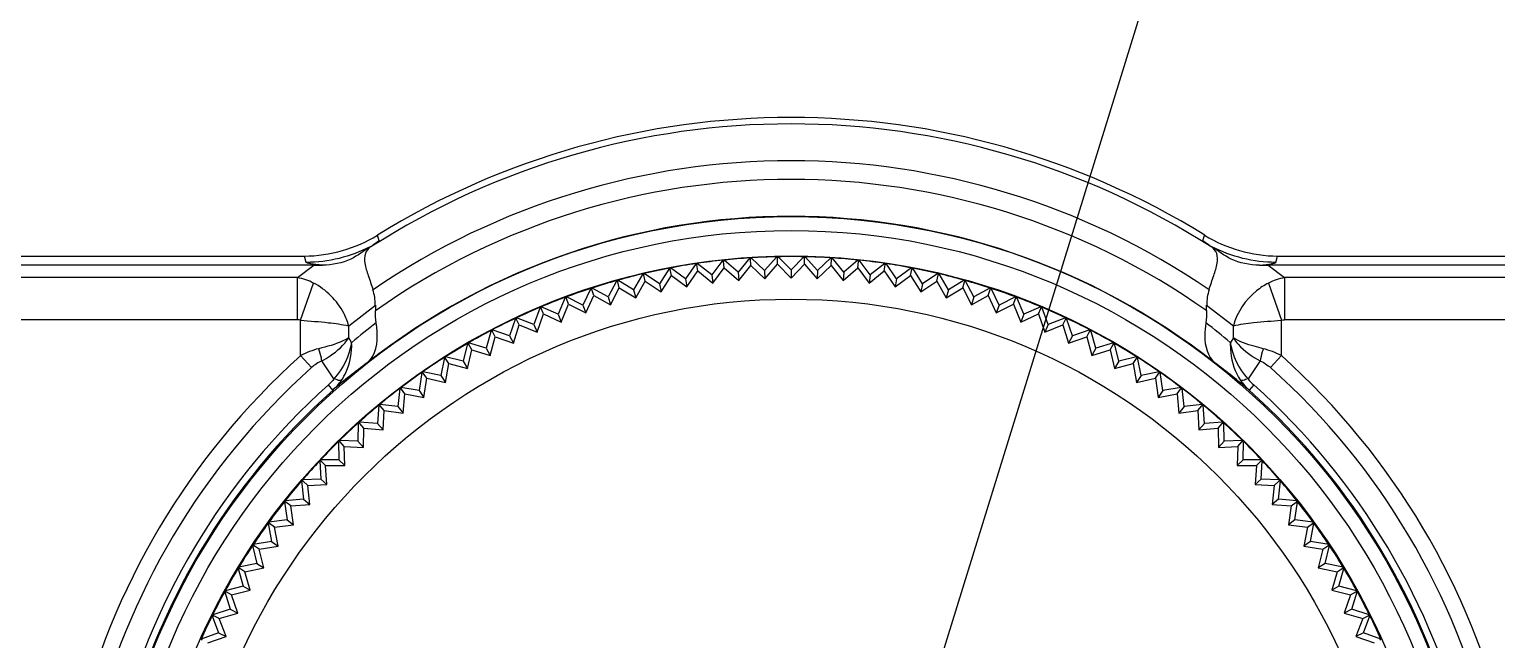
# Model space of a CAD drawing. Extents: x -425 to 6552, y -3049 to 3105.
# Drawn here: x 462.86 to 480.24, y -1659.23 to -1651.99 of the extents above; entities that cross this region are included whole.
import ezdxf

# ---------------------------------------------------------------- set-up
doc = ezdxf.new("R2010")
doc.units = 0
doc.layers.get('0').update_dxf_attribs({"linetype": 'CONTINUOUS'})
doc.layers.add('DIM', color=1, linetype='CONTINUOUS')

msp = doc.modelspace()

# ---------------------------------------------------------------- linework, layer by layer
at = {"color": 7, "linetype": 'CONTINUOUS'}
for p, q in [((467.004, -1654.499), (466.983, -1654.434)), ((476.763, -1654.499), (476.784, -1654.434)), ((405.127, -1654.68), (466.119, -1654.68)), ((466.141, -1654.755), (466.119, -1654.68)), ((470.758, -1654.77), (470.633, -1654.949)), ((470.758, -1654.77), (470.768, -1654.786)), ((470.768, -1654.786), (470.773, -1654.768)), ((470.944, -1654.903), (470.773, -1654.768)), ((471.076, -1654.73), (470.944, -1654.903)), ((471.076, -1654.73), (471.085, -1654.746)), ((471.085, -1654.746), (471.091, -1654.728)), ((471.093, -1654.818), (471.085, -1654.746)), ((471.256, -1654.87), (471.091, -1654.728)), ((471.396, -1654.703), (471.256, -1654.87)), ((471.396, -1654.703), (471.404, -1654.719)), ((471.404, -1654.719), (471.41, -1654.702)), ((471.409, -1654.791), (471.404, -1654.719)), ((471.57, -1654.85), (471.41, -1654.702)), ((471.716, -1654.689), (471.57, -1654.85)), ((471.574, -1654.949), (471.725, -1654.778)), ((471.716, -1654.689), (471.724, -1654.706)), ((471.724, -1654.706), (471.73, -1654.689)), ((471.725, -1654.778), (471.724, -1654.706)), ((471.725, -1654.778), (471.884, -1654.943)), ((471.884, -1654.844), (471.73, -1654.689)), ((472.037, -1654.689), (471.884, -1654.844)), ((471.884, -1654.943), (472.042, -1654.778)), ((472.037, -1654.689), (472.043, -1654.706)), ((472.042, -1654.778), (472.043, -1654.706)), ((472.042, -1654.778), (472.193, -1654.949)), ((472.043, -1654.706), (472.051, -1654.689)), ((472.197, -1654.85), (472.051, -1654.689)), ((472.357, -1654.702), (472.197, -1654.85)), ((472.357, -1654.702), (472.363, -1654.719)), ((472.358, -1654.791), (472.363, -1654.719)), ((472.363, -1654.719), (472.371, -1654.703)), ((472.511, -1654.87), (472.371, -1654.703)), ((472.676, -1654.728), (472.511, -1654.87)), ((472.674, -1654.818), (472.682, -1654.746)), ((472.676, -1654.728), (472.682, -1654.746)), ((472.682, -1654.746), (472.691, -1654.73)), ((472.823, -1654.903), (472.691, -1654.73)), ((472.994, -1654.768), (472.823, -1654.903)), ((472.994, -1654.768), (472.999, -1654.786)), ((472.999, -1654.786), (473.009, -1654.77)), ((473.134, -1654.949), (473.009, -1654.77)), ((477.626, -1654.755), (477.648, -1654.68)), ((477.648, -1654.68), (494.874, -1654.68)), ((466.229, -1654.789), (405.236, -1654.789)), ((466.037, -1654.936), (443.519, -1654.936)), ((466.037, -1654.936), (466.229, -1654.789)), ((466.037, -1655.436), (466.037, -1654.936)), ((470.129, -1654.891), (470.019, -1655.079)), ((470.129, -1654.891), (470.14, -1654.906)), ((470.14, -1654.906), (470.143, -1654.888)), ((470.156, -1654.976), (470.14, -1654.906)), ((470.325, -1655.008), (470.143, -1654.888)), ((470.442, -1654.824), (470.325, -1655.008)), ((470.346, -1655.104), (470.466, -1654.91)), ((470.442, -1654.824), (470.453, -1654.839)), ((470.453, -1654.839), (470.457, -1654.821)), ((470.466, -1654.91), (470.453, -1654.839)), ((470.633, -1654.949), (470.457, -1654.821)), ((470.466, -1654.91), (470.65, -1655.046)), ((470.633, -1654.949), (470.65, -1655.046)), ((470.65, -1655.046), (470.779, -1654.857)), ((470.779, -1654.857), (470.768, -1654.786)), ((470.779, -1654.857), (470.956, -1655.001)), ((470.944, -1654.903), (470.956, -1655.001)), ((470.956, -1655.001), (471.093, -1654.818)), ((471.093, -1654.818), (471.265, -1654.969)), ((471.256, -1654.87), (471.265, -1654.969)), ((471.265, -1654.969), (471.409, -1654.791)), ((471.409, -1654.791), (471.574, -1654.949)), ((471.57, -1654.85), (471.574, -1654.949)), ((471.884, -1654.844), (471.884, -1654.943)), ((472.193, -1654.949), (472.358, -1654.791)), ((472.197, -1654.85), (472.193, -1654.949)), ((472.358, -1654.791), (472.502, -1654.969)), ((472.502, -1654.969), (472.674, -1654.818)), ((472.511, -1654.87), (472.502, -1654.969)), ((472.674, -1654.818), (472.811, -1655.001)), ((472.811, -1655.001), (472.988, -1654.857)), ((472.823, -1654.903), (472.811, -1655.001)), ((472.988, -1654.857), (472.999, -1654.786)), ((472.988, -1654.857), (473.117, -1655.046)), ((473.117, -1655.046), (473.301, -1654.91)), ((473.134, -1654.949), (473.117, -1655.046)), ((473.31, -1654.821), (473.134, -1654.949)), ((473.301, -1654.91), (473.314, -1654.839)), ((473.301, -1654.91), (473.421, -1655.104)), ((473.31, -1654.821), (473.314, -1654.839)), ((473.314, -1654.839), (473.325, -1654.824)), ((473.442, -1655.008), (473.325, -1654.824)), ((473.624, -1654.888), (473.442, -1655.008)), ((473.611, -1654.976), (473.627, -1654.906)), ((473.624, -1654.888), (473.627, -1654.906)), ((473.627, -1654.906), (473.638, -1654.891)), ((473.748, -1655.079), (473.638, -1654.891)), ((494.765, -1654.789), (477.538, -1654.789)), ((477.538, -1654.789), (477.73, -1654.936)), ((494.779, -1654.936), (477.73, -1654.936)), ((477.73, -1654.936), (477.73, -1655.436)), ((466.074, -1655.442), (466.226, -1655)), ((469.512, -1655.064), (469.418, -1655.261)), ((469.512, -1655.064), (469.524, -1655.078)), ((469.524, -1655.078), (469.526, -1655.06)), ((469.546, -1655.146), (469.524, -1655.078)), ((469.717, -1655.164), (469.526, -1655.06)), ((469.819, -1654.971), (469.717, -1655.164)), ((469.745, -1655.258), (469.849, -1655.055)), ((469.819, -1654.971), (469.83, -1654.985)), ((469.83, -1654.985), (469.833, -1654.967)), ((469.849, -1655.055), (469.83, -1654.985)), ((470.019, -1655.079), (469.833, -1654.967)), ((469.849, -1655.055), (470.044, -1655.175)), ((470.019, -1655.079), (470.044, -1655.175)), ((470.044, -1655.175), (470.156, -1654.976)), ((470.156, -1654.976), (470.346, -1655.104)), ((470.325, -1655.008), (470.346, -1655.104)), ((473.421, -1655.104), (473.611, -1654.976)), ((473.442, -1655.008), (473.421, -1655.104)), ((473.611, -1654.976), (473.723, -1655.175)), ((473.723, -1655.175), (473.918, -1655.055)), ((473.748, -1655.079), (473.723, -1655.175)), ((473.935, -1654.967), (473.748, -1655.079)), ((473.918, -1655.055), (473.937, -1654.985)), ((473.918, -1655.055), (474.022, -1655.258)), ((473.935, -1654.967), (473.937, -1654.985)), ((473.937, -1654.985), (473.948, -1654.971)), ((474.05, -1655.164), (473.948, -1654.971)), ((474.241, -1655.06), (474.05, -1655.164)), ((474.221, -1655.146), (474.243, -1655.078)), ((474.241, -1655.06), (474.243, -1655.078)), ((474.243, -1655.078), (474.255, -1655.064)), ((474.349, -1655.261), (474.255, -1655.064)), ((477.541, -1655), (477.693, -1655.442)), ((466.643, -1655.507), (466.959, -1655.264)), ((466.959, -1655.264), (466.959, -1655.329)), ((468.911, -1655.288), (468.835, -1655.492)), ((468.911, -1655.288), (468.924, -1655.301)), ((468.924, -1655.301), (468.925, -1655.282)), ((468.952, -1655.367), (468.924, -1655.301)), ((469.124, -1655.37), (468.925, -1655.282)), ((469.209, -1655.17), (469.124, -1655.37)), ((469.16, -1655.462), (469.247, -1655.251)), ((469.209, -1655.17), (469.222, -1655.183)), ((469.222, -1655.183), (469.223, -1655.165)), ((469.247, -1655.251), (469.222, -1655.183)), ((469.418, -1655.261), (469.223, -1655.165)), ((469.247, -1655.251), (469.451, -1655.354)), ((469.418, -1655.261), (469.451, -1655.354)), ((469.451, -1655.354), (469.546, -1655.146)), ((469.546, -1655.146), (469.745, -1655.258)), ((469.717, -1655.164), (469.745, -1655.258)), ((474.022, -1655.258), (474.221, -1655.146)), ((474.05, -1655.164), (474.022, -1655.258)), ((474.221, -1655.146), (474.316, -1655.354)), ((474.316, -1655.354), (474.52, -1655.251)), ((474.349, -1655.261), (474.316, -1655.354)), ((474.544, -1655.165), (474.349, -1655.261)), ((474.52, -1655.251), (474.545, -1655.183)), ((474.52, -1655.251), (474.607, -1655.462)), ((474.544, -1655.165), (474.545, -1655.183)), ((474.545, -1655.183), (474.558, -1655.17)), ((474.643, -1655.37), (474.558, -1655.17)), ((474.842, -1655.282), (474.643, -1655.37)), ((474.815, -1655.367), (474.843, -1655.301)), ((474.842, -1655.282), (474.843, -1655.301)), ((474.843, -1655.301), (474.856, -1655.288)), ((474.932, -1655.492), (474.856, -1655.288)), ((476.808, -1655.329), (476.808, -1655.264)), ((476.808, -1655.264), (477.124, -1655.507)), ((466.037, -1655.436), (443.519, -1655.436)), ((466.074, -1655.86), (466.074, -1655.442)), ((468.619, -1655.419), (468.55, -1655.626)), ((468.619, -1655.419), (468.632, -1655.431)), ((468.632, -1655.431), (468.632, -1655.412)), ((468.835, -1655.492), (468.632, -1655.412)), ((468.663, -1655.496), (468.632, -1655.431)), ((468.875, -1655.582), (468.952, -1655.367)), ((468.952, -1655.367), (469.16, -1655.462)), ((469.124, -1655.37), (469.16, -1655.462)), ((474.607, -1655.462), (474.815, -1655.367)), ((474.643, -1655.37), (474.607, -1655.462)), ((474.815, -1655.367), (474.892, -1655.582)), ((475.135, -1655.412), (474.932, -1655.492)), ((475.104, -1655.496), (475.135, -1655.431)), ((475.135, -1655.412), (475.135, -1655.431)), ((475.135, -1655.431), (475.148, -1655.419)), ((475.217, -1655.626), (475.148, -1655.419)), ((477.693, -1655.86), (477.693, -1655.442)), ((494.779, -1655.436), (477.73, -1655.436)), ((466.643, -1655.651), (466.643, -1655.507)), ((466.678, -1655.703), (466.643, -1655.651)), ((468.332, -1655.561), (468.272, -1655.771)), ((468.32, -1655.858), (468.379, -1655.637)), ((468.332, -1655.561), (468.346, -1655.573)), ((468.346, -1655.573), (468.344, -1655.555)), ((468.55, -1655.626), (468.344, -1655.555)), ((468.379, -1655.637), (468.346, -1655.573)), ((468.379, -1655.637), (468.594, -1655.714)), ((468.55, -1655.626), (468.594, -1655.714)), ((468.594, -1655.714), (468.663, -1655.496)), ((468.663, -1655.496), (468.875, -1655.582)), ((468.835, -1655.492), (468.875, -1655.582)), ((474.932, -1655.492), (474.892, -1655.582)), ((474.892, -1655.582), (475.104, -1655.496)), ((475.104, -1655.496), (475.173, -1655.714)), ((475.217, -1655.626), (475.173, -1655.714)), ((475.173, -1655.714), (475.388, -1655.637)), ((475.423, -1655.555), (475.217, -1655.626)), ((475.388, -1655.637), (475.421, -1655.573)), ((475.388, -1655.637), (475.447, -1655.858)), ((475.423, -1655.555), (475.421, -1655.573)), ((475.421, -1655.573), (475.435, -1655.561)), ((475.495, -1655.771), (475.435, -1655.561)), ((477.124, -1655.651), (477.089, -1655.703)), ((477.124, -1655.651), (477.124, -1655.507)), ((468.051, -1655.716), (468, -1655.928)), ((468.051, -1655.716), (468.066, -1655.727)), ((468.052, -1656.013), (468.102, -1655.79)), ((468.066, -1655.727), (468.063, -1655.709)), ((468.272, -1655.771), (468.063, -1655.709)), ((468.102, -1655.79), (468.066, -1655.727)), ((468.102, -1655.79), (468.32, -1655.858)), ((468.272, -1655.771), (468.32, -1655.858)), ((475.495, -1655.771), (475.447, -1655.858)), ((475.447, -1655.858), (475.665, -1655.79)), ((475.704, -1655.709), (475.495, -1655.771)), ((475.665, -1655.79), (475.701, -1655.727)), ((475.665, -1655.79), (475.715, -1656.013)), ((475.704, -1655.709), (475.701, -1655.727)), ((475.701, -1655.727), (475.716, -1655.716)), ((475.767, -1655.928), (475.716, -1655.716)), ((466.202, -1656.003), (466.074, -1655.86)), ((466.469, -1656.134), (466.324, -1655.924)), ((467.777, -1655.882), (467.735, -1656.096)), ((467.777, -1655.882), (467.792, -1655.893)), ((467.792, -1655.893), (467.789, -1655.875)), ((468, -1655.928), (467.789, -1655.875)), ((467.79, -1656.179), (467.831, -1655.954)), ((467.831, -1655.954), (467.792, -1655.893)), ((467.831, -1655.954), (468.052, -1656.013)), ((468, -1655.928), (468.052, -1656.013)), ((475.767, -1655.928), (475.715, -1656.013)), ((475.715, -1656.013), (475.936, -1655.954)), ((475.978, -1655.875), (475.767, -1655.928)), ((475.936, -1655.954), (475.975, -1655.893)), ((475.936, -1655.954), (475.977, -1656.179)), ((475.978, -1655.875), (475.975, -1655.893)), ((475.975, -1655.893), (475.99, -1655.882)), ((476.032, -1656.096), (475.99, -1655.882)), ((477.443, -1655.924), (477.298, -1656.134)), ((477.693, -1655.86), (477.565, -1656.003)), ((467.51, -1656.06), (467.477, -1656.275)), ((467.51, -1656.06), (467.526, -1656.07)), ((467.526, -1656.07), (467.522, -1656.052)), ((467.735, -1656.096), (467.522, -1656.052)), ((467.567, -1656.129), (467.526, -1656.07)), ((467.535, -1656.355), (467.567, -1656.129)), ((467.567, -1656.129), (467.79, -1656.179)), ((467.735, -1656.096), (467.79, -1656.179)), ((476.032, -1656.096), (475.977, -1656.179)), ((475.977, -1656.179), (476.2, -1656.129)), ((476.245, -1656.052), (476.032, -1656.096)), ((476.2, -1656.129), (476.241, -1656.07)), ((476.2, -1656.129), (476.232, -1656.355)), ((476.245, -1656.052), (476.241, -1656.07)), ((476.241, -1656.07), (476.257, -1656.06)), ((476.29, -1656.275), (476.257, -1656.06)), ((466.457, -1656.268), (466.402, -1656.208)), ((467.251, -1656.249), (467.227, -1656.465)), ((467.251, -1656.249), (467.267, -1656.258)), ((467.267, -1656.258), (467.262, -1656.24)), ((467.477, -1656.275), (467.262, -1656.24)), ((467.31, -1656.315), (467.267, -1656.258)), ((467.289, -1656.543), (467.31, -1656.315)), ((467.31, -1656.315), (467.535, -1656.355)), ((467.477, -1656.275), (467.535, -1656.355)), ((476.29, -1656.275), (476.232, -1656.355)), ((476.232, -1656.355), (476.457, -1656.315)), ((476.505, -1656.24), (476.29, -1656.275)), ((476.457, -1656.315), (476.5, -1656.258)), ((476.457, -1656.315), (476.478, -1656.543)), ((476.505, -1656.24), (476.5, -1656.258)), ((476.5, -1656.258), (476.516, -1656.249)), ((476.54, -1656.465), (476.516, -1656.249)), ((477.365, -1656.208), (477.31, -1656.268)), ((467, -1656.448), (466.985, -1656.665)), ((467, -1656.448), (467.016, -1656.456)), ((467.016, -1656.456), (467.011, -1656.439)), ((467.227, -1656.465), (467.011, -1656.439)), ((467.062, -1656.512), (467.016, -1656.456)), ((467.05, -1656.74), (467.062, -1656.512)), ((467.062, -1656.512), (467.289, -1656.543)), ((467.227, -1656.465), (467.289, -1656.543)), ((476.54, -1656.465), (476.478, -1656.543)), ((476.478, -1656.543), (476.705, -1656.512)), ((476.756, -1656.439), (476.54, -1656.465)), ((476.705, -1656.512), (476.751, -1656.456)), ((476.705, -1656.512), (476.717, -1656.74)), ((476.756, -1656.439), (476.751, -1656.456)), ((476.751, -1656.456), (476.767, -1656.448)), ((476.782, -1656.665), (476.767, -1656.448)), ((466.757, -1656.658), (466.752, -1656.875)), ((466.757, -1656.658), (466.774, -1656.665)), ((466.774, -1656.665), (466.768, -1656.648)), ((466.985, -1656.665), (466.768, -1656.648)), ((466.822, -1656.719), (466.774, -1656.665)), ((466.985, -1656.665), (467.05, -1656.74)), ((476.782, -1656.665), (476.717, -1656.74)), ((476.999, -1656.648), (476.782, -1656.665)), ((476.945, -1656.719), (476.993, -1656.665)), ((476.999, -1656.648), (476.993, -1656.665)), ((476.993, -1656.665), (477.01, -1656.658)), ((477.015, -1656.875), (477.01, -1656.658)), ((466.752, -1656.875), (466.534, -1656.867)), ((466.541, -1656.884), (466.534, -1656.867)), ((466.82, -1656.948), (466.822, -1656.719)), ((466.822, -1656.719), (467.05, -1656.74)), ((476.717, -1656.74), (476.945, -1656.719)), ((476.945, -1656.719), (476.947, -1656.948)), ((477.233, -1656.867), (477.015, -1656.875)), ((477.233, -1656.867), (477.226, -1656.884)), ((466.524, -1656.877), (466.528, -1657.095)), ((466.524, -1656.877), (466.541, -1656.884)), ((466.591, -1656.936), (466.541, -1656.884)), ((466.598, -1657.164), (466.591, -1656.936)), ((466.591, -1656.936), (466.82, -1656.948)), ((466.752, -1656.875), (466.82, -1656.948)), ((477.015, -1656.875), (476.947, -1656.948)), ((476.947, -1656.948), (477.176, -1656.936)), ((477.176, -1656.936), (477.169, -1657.164)), ((477.176, -1656.936), (477.226, -1656.884)), ((477.226, -1656.884), (477.243, -1656.877)), ((477.239, -1657.095), (477.243, -1656.877)), ((466.3, -1657.107), (466.313, -1657.324)), ((466.3, -1657.107), (466.317, -1657.113)), ((466.528, -1657.095), (466.31, -1657.096)), ((466.317, -1657.113), (466.31, -1657.096)), ((466.37, -1657.162), (466.317, -1657.113)), ((466.386, -1657.39), (466.37, -1657.162)), ((466.37, -1657.162), (466.598, -1657.164)), ((466.528, -1657.095), (466.598, -1657.164)), ((477.239, -1657.095), (477.169, -1657.164)), ((477.169, -1657.164), (477.397, -1657.162)), ((477.457, -1657.096), (477.239, -1657.095)), ((477.397, -1657.162), (477.381, -1657.39)), ((477.397, -1657.162), (477.45, -1657.113)), ((477.457, -1657.096), (477.45, -1657.113)), ((477.45, -1657.113), (477.467, -1657.107)), ((477.454, -1657.324), (477.467, -1657.107)), ((466.086, -1657.345), (466.108, -1657.562)), ((466.086, -1657.345), (466.103, -1657.35)), ((466.313, -1657.324), (466.095, -1657.334)), ((466.103, -1657.35), (466.095, -1657.334)), ((466.158, -1657.398), (466.103, -1657.35)), ((466.158, -1657.398), (466.386, -1657.39)), ((466.313, -1657.324), (466.386, -1657.39)), ((477.454, -1657.324), (477.381, -1657.39)), ((477.381, -1657.39), (477.609, -1657.398)), ((477.672, -1657.334), (477.454, -1657.324)), ((477.609, -1657.398), (477.664, -1657.35)), ((477.659, -1657.562), (477.681, -1657.345)), ((477.672, -1657.334), (477.664, -1657.35)), ((477.664, -1657.35), (477.681, -1657.345)), ((466.108, -1657.562), (465.891, -1657.581)), ((466.108, -1657.562), (466.184, -1657.625)), ((466.184, -1657.625), (466.158, -1657.398)), ((477.609, -1657.398), (477.583, -1657.625)), ((477.659, -1657.562), (477.583, -1657.625)), ((477.876, -1657.581), (477.659, -1657.562)), ((465.882, -1657.592), (465.913, -1657.808)), ((465.882, -1657.592), (465.899, -1657.597)), ((465.899, -1657.597), (465.891, -1657.581)), ((465.956, -1657.642), (465.899, -1657.597)), ((465.956, -1657.642), (466.184, -1657.625)), ((465.991, -1657.868), (465.956, -1657.642)), ((477.583, -1657.625), (477.811, -1657.642)), ((477.811, -1657.642), (477.776, -1657.868)), ((477.811, -1657.642), (477.868, -1657.597)), ((477.854, -1657.808), (477.885, -1657.592)), ((477.876, -1657.581), (477.868, -1657.597)), ((477.868, -1657.597), (477.885, -1657.592)), ((465.688, -1657.848), (465.728, -1658.062)), ((465.688, -1657.848), (465.706, -1657.852)), ((465.913, -1657.808), (465.697, -1657.836)), ((465.706, -1657.852), (465.697, -1657.836)), ((465.764, -1657.894), (465.706, -1657.852)), ((465.764, -1657.894), (465.991, -1657.868)), ((465.809, -1658.118), (465.764, -1657.894)), ((465.913, -1657.808), (465.991, -1657.868)), ((477.854, -1657.808), (477.776, -1657.868)), ((477.776, -1657.868), (478.003, -1657.894)), ((478.07, -1657.836), (477.854, -1657.808)), ((478.003, -1657.894), (477.958, -1658.118)), ((478.003, -1657.894), (478.061, -1657.852)), ((478.039, -1658.062), (478.079, -1657.848)), ((478.07, -1657.836), (478.061, -1657.852)), ((478.061, -1657.852), (478.079, -1657.848)), ((465.728, -1658.062), (465.513, -1658.099)), ((465.728, -1658.062), (465.809, -1658.118)), ((478.039, -1658.062), (477.958, -1658.118)), ((478.254, -1658.099), (478.039, -1658.062)), ((465.505, -1658.111), (465.554, -1658.323)), ((465.505, -1658.111), (465.523, -1658.114)), ((465.523, -1658.114), (465.513, -1658.099)), ((465.583, -1658.154), (465.523, -1658.114)), ((465.583, -1658.154), (465.809, -1658.118)), ((465.638, -1658.376), (465.583, -1658.154)), ((477.958, -1658.118), (478.184, -1658.154)), ((478.184, -1658.154), (478.129, -1658.376)), ((478.184, -1658.154), (478.244, -1658.114)), ((478.213, -1658.323), (478.262, -1658.111)), ((478.254, -1658.099), (478.244, -1658.114)), ((478.244, -1658.114), (478.262, -1658.111)), ((465.334, -1658.382), (465.392, -1658.592)), ((465.334, -1658.382), (465.352, -1658.384)), ((465.554, -1658.323), (465.341, -1658.369)), ((465.352, -1658.384), (465.341, -1658.369)), ((465.414, -1658.422), (465.352, -1658.384)), ((465.414, -1658.422), (465.638, -1658.376)), ((465.477, -1658.641), (465.414, -1658.422)), ((465.554, -1658.323), (465.638, -1658.376)), ((478.213, -1658.323), (478.129, -1658.376)), ((478.129, -1658.376), (478.353, -1658.422)), ((478.426, -1658.369), (478.213, -1658.323)), ((478.353, -1658.422), (478.29, -1658.641)), ((478.353, -1658.422), (478.415, -1658.384)), ((478.375, -1658.592), (478.433, -1658.382)), ((478.426, -1658.369), (478.415, -1658.384)), ((478.415, -1658.384), (478.433, -1658.382)), ((465.392, -1658.592), (465.181, -1658.647)), ((465.392, -1658.592), (465.477, -1658.641)), ((478.375, -1658.592), (478.29, -1658.641)), ((478.586, -1658.647), (478.375, -1658.592)), ((465.174, -1658.66), (465.192, -1658.661)), ((465.174, -1658.66), (465.24, -1658.867)), ((465.192, -1658.661), (465.181, -1658.647)), ((465.255, -1658.696), (465.192, -1658.661)), ((465.255, -1658.696), (465.477, -1658.641)), ((465.328, -1658.913), (465.255, -1658.696)), ((478.29, -1658.641), (478.512, -1658.696)), ((478.512, -1658.696), (478.439, -1658.913)), ((478.512, -1658.696), (478.575, -1658.661)), ((478.527, -1658.867), (478.593, -1658.66)), ((478.586, -1658.647), (478.575, -1658.661)), ((478.575, -1658.661), (478.593, -1658.66)), ((465.026, -1658.944), (465.044, -1658.945)), ((465.026, -1658.944), (465.101, -1659.148)), ((465.24, -1658.867), (465.032, -1658.931)), ((465.044, -1658.945), (465.032, -1658.931)), ((465.109, -1658.977), (465.044, -1658.945)), ((465.109, -1658.977), (465.328, -1658.913)), ((465.24, -1658.867), (465.328, -1658.913)), ((478.527, -1658.867), (478.439, -1658.913)), ((478.439, -1658.913), (478.658, -1658.977)), ((478.735, -1658.931), (478.527, -1658.867)), ((478.658, -1658.977), (478.723, -1658.945)), ((478.666, -1659.148), (478.741, -1658.944)), ((478.735, -1658.931), (478.723, -1658.945)), ((478.723, -1658.945), (478.741, -1658.944)), ((465.19, -1659.19), (465.109, -1658.977)), ((478.658, -1658.977), (478.577, -1659.19)), ((465.101, -1659.148), (464.895, -1659.221)), ((464.908, -1659.234), (464.895, -1659.221)), ((464.974, -1659.263), (465.19, -1659.19)), ((465.101, -1659.148), (465.19, -1659.19)), ((478.666, -1659.148), (478.577, -1659.19)), ((478.577, -1659.19), (478.793, -1659.263)), ((478.872, -1659.221), (478.666, -1659.148)), ((478.872, -1659.221), (478.859, -1659.234))]:
    msp.add_line(p, q, dxfattribs=at)
for radius in [8.127, 7.963, 7.66, 7.149]:
    msp.add_circle((471.884, -1662.34), radius, dxfattribs=at)
for centre, radius, start, end in [((471.884, -1662.34), 9.302, 58.2083, 121.7917), ((471.884, -1662.34), 9.226, 57.2973, 122.7027), ((471.884, -1662.34), 8.789, 55.7015, 124.2985), ((471.884, -1662.34), 8.568, 54.9159, 125.0841), ((471.884, -1662.34), 8.13, 51.8489, 128.1511), ((472.25, -1661.73), 8.934, 125.955, 126.7956), ((471.517, -1661.73), 8.934, 53.2044, 54.045), ((471.884, -1662.34), 7.653, 98.4542, 100.7458), ((471.884, -1662.34), 7.653, 96.0542, 98.3458), ((471.884, -1662.34), 7.653, 93.6542, 95.9458), ((471.884, -1662.34), 7.653, 91.2542, 93.5458), ((471.884, -1662.34), 7.653, 88.8542, 91.1458), ((471.884, -1662.34), 7.653, 86.4542, 88.7458), ((471.884, -1662.34), 7.653, 84.0542, 86.3458), ((471.884, -1662.34), 7.653, 81.6542, 83.9458), ((471.884, -1662.34), 7.653, 79.2542, 81.5458), ((466.225, -1647.648), 7.141, 270.0295, 270.8718), ((471.884, -1662.34), 7.653, 103.2542, 105.5458), ((471.884, -1662.34), 7.653, 100.8542, 103.1458), ((471.884, -1662.34), 7.653, 76.8542, 79.1458), ((471.884, -1662.34), 7.653, 74.4542, 76.7458), ((477.542, -1647.647), 7.141, 269.1283, 269.9706), ((471.884, -1662.34), 7.653, 108.0542, 110.3458), ((471.884, -1662.34), 7.653, 105.6542, 107.9458), ((471.884, -1662.34), 7.653, 72.0542, 74.3458), ((471.884, -1662.34), 7.653, 69.6542, 71.9458), ((471.884, -1662.34), 7.653, 112.8542, 115.1458), ((471.884, -1662.34), 7.653, 110.4542, 112.7458), ((471.884, -1662.34), 7.653, 67.2542, 69.5458), ((471.884, -1662.34), 7.653, 64.8542, 67.1458), ((472.189, -1662.344), 8.629, 127.2227, 129.688), ((471.884, -1662.34), 7.653, 115.2542, 117.5458), ((471.884, -1662.34), 7.653, 62.4542, 64.7458), ((471.576, -1662.346), 8.632, 50.3125, 52.7769), ((471.884, -1662.34), 7.653, 117.6542, 119.9458), ((471.884, -1662.34), 7.653, 60.0542, 62.3458), ((471.884, -1662.34), 7.653, 120.0542, 122.3458), ((471.884, -1662.34), 7.653, 57.6542, 59.9458), ((471.884, -1662.34), 8.702, 131.8758, 48.1242), ((471.622, -1662.345), 7.976, 126.6518, 130.366), ((471.884, -1662.34), 7.653, 122.4542, 124.7458), ((471.884, -1662.34), 7.653, 55.2542, 57.5458), ((472.145, -1662.345), 7.975, 49.6338, 53.3484), ((471.884, -1662.34), 8.511, 131.8652, 48.1244), ((471.884, -1662.34), 7.653, 124.8542, 127.1458), ((471.884, -1662.34), 7.653, 52.8542, 55.1458), ((471.884, -1662.34), 8.225, 131.7898, 48.2071), ((471.884, -1662.34), 8.143, 131.7907, 48.2093), ((471.884, -1662.34), 7.653, 127.2542, 129.5458), ((471.884, -1662.34), 7.653, 50.4542, 52.7458), ((471.884, -1662.34), 7.653, 129.6542, 131.9458), ((471.884, -1662.34), 7.653, 48.0542, 50.3458), ((471.884, -1662.34), 7.653, 132.0542, 134.3458), ((471.884, -1662.34), 7.653, 45.6542, 47.9458), ((471.884, -1662.34), 7.653, 134.4542, 136.7458), ((471.884, -1662.34), 7.653, 43.2542, 45.5458), ((471.884, -1662.34), 7.653, 136.8542, 139.1458), ((471.884, -1662.34), 7.653, 40.8542, 43.1458), ((471.884, -1662.34), 7.653, 139.2542, 141.5458), ((471.884, -1662.34), 7.653, 38.4542, 40.7458), ((471.884, -1662.34), 7.653, 141.6542, 143.9458), ((471.884, -1662.34), 7.653, 36.0542, 38.3458), ((471.884, -1662.34), 7.653, 144.0542, 146.3458), ((471.884, -1662.34), 7.653, 33.6542, 35.9458), ((471.884, -1662.34), 7.653, 146.4542, 148.7458), ((471.884, -1662.34), 7.653, 31.2542, 33.5458), ((471.884, -1662.34), 7.653, 148.8542, 151.1458), ((471.884, -1662.34), 7.653, 28.8542, 31.1458), ((471.884, -1662.34), 7.653, 151.2542, 153.5458), ((471.884, -1662.34), 7.653, 26.4542, 28.7458), ((471.884, -1662.34), 7.653, 153.6542, 155.9458), ((471.884, -1662.34), 7.653, 24.0542, 26.3458)]:
    msp.add_arc(centre, radius, start, end, dxfattribs=at)
for centre, major_axis, start_param, end_param in [((466.201, -1655.41), (0.643, 0.496), -0.557251, -0.284104), ((477.566, -1655.41), (0.643, -0.496), -2.857488, -2.584341)]:
    msp.add_ellipse(centre, major_axis=major_axis, ratio=0.80804, start_param=start_param, end_param=end_param, dxfattribs=at)
for points in [[(466.119, -1654.68), (466.419, -1654.68), (466.729, -1654.591), (466.983, -1654.434)], [(476.784, -1654.434), (477.038, -1654.591), (477.348, -1654.68), (477.648, -1654.68)], [(466.897, -1654.57), (466.667, -1654.69), (466.401, -1654.755), (466.141, -1654.755)], [(477.626, -1654.755), (477.366, -1654.755), (477.1, -1654.69), (476.87, -1654.57)], [(466.226, -1655), (466.167, -1654.97), (466.103, -1654.948), (466.037, -1654.936)], [(477.73, -1654.936), (477.664, -1654.948), (477.6, -1654.97), (477.541, -1655)], [(466.074, -1655.442), (466.063, -1655.438), (466.05, -1655.436), (466.037, -1655.436)], [(466.969, -1655.472), (466.962, -1655.425), (466.959, -1655.377), (466.959, -1655.329)], [(476.808, -1655.329), (476.808, -1655.377), (476.805, -1655.425), (476.798, -1655.472)], [(477.693, -1655.442), (477.705, -1655.438), (477.717, -1655.436), (477.73, -1655.436)], [(466.287, -1655.779), (466.213, -1655.796), (466.142, -1655.825), (466.074, -1655.86)], [(466.678, -1655.703), (466.653, -1655.86), (466.577, -1656.016), (466.469, -1656.134)], [(477.298, -1656.134), (477.19, -1656.016), (477.114, -1655.86), (477.089, -1655.703)], [(477.693, -1655.86), (477.625, -1655.825), (477.553, -1655.796), (477.479, -1655.779)], [(466.324, -1655.924), (466.28, -1655.941), (466.239, -1655.97), (466.204, -1656.002)], [(477.443, -1655.924), (477.488, -1655.941), (477.528, -1655.971), (477.565, -1656.003)], [(466.469, -1656.134), (466.45, -1656.161), (466.427, -1656.185), (466.402, -1656.207)], [(466.457, -1656.268), (466.494, -1656.234), (466.529, -1656.196), (466.557, -1656.154)], [(477.21, -1656.154), (477.238, -1656.196), (477.273, -1656.235), (477.31, -1656.268)], [(477.298, -1656.134), (477.317, -1656.161), (477.34, -1656.185), (477.365, -1656.208)]]:
    msp.add_open_spline(points, degree=3, dxfattribs=at)
for points, knots in [([(466.9, -1654.57), (466.823, -1654.618), (466.661, -1654.75), (466.448, -1654.786), (466.334, -1654.788)], [0, 0, 0, 0, 0.44176, 1, 1, 1, 1]), ([(466.9, -1654.57), (466.873, -1654.591), (466.827, -1654.652), (466.83, -1654.78), (466.877, -1654.919), (466.913, -1655.023), (466.931, -1655.079)], [0, 0, 0, 0, 0.185661, 0.395212, 0.673762, 1, 1, 1, 1]), ([(476.836, -1655.079), (476.854, -1655.023), (476.89, -1654.919), (476.937, -1654.78), (476.94, -1654.652), (476.894, -1654.591), (476.867, -1654.57)], [0, 0, 0, 0, 0.326239, 0.604788, 0.814341, 1, 1, 1, 1]), ([(477.433, -1654.788), (477.319, -1654.786), (477.106, -1654.75), (476.944, -1654.618), (476.867, -1654.57)], [0, 0, 0, 0, 0.558177, 1, 1, 1, 1]), ([(466.334, -1654.788), (466.307, -1654.786), (466.261, -1654.781), (466.2, -1654.774), (466.165, -1654.766), (466.143, -1654.761), (466.141, -1654.755)], [0, 0, 0, 0, 0.404898, 0.713791, 0.913661, 1, 1, 1, 1]), ([(477.433, -1654.788), (477.46, -1654.786), (477.506, -1654.781), (477.567, -1654.774), (477.602, -1654.766), (477.624, -1654.761), (477.626, -1654.755)], [0, 0, 0, 0, 0.405013, 0.713676, 0.913481, 1, 1, 1, 1]), ([(466.643, -1655.507), (466.629, -1655.455), (466.548, -1655.247), (466.376, -1655.077), (466.226, -1655)], [0, 0, 0, 0, 0.2434, 1, 1, 1, 1]), ([(477.541, -1655), (477.49, -1655.026), (477.304, -1655.148), (477.166, -1655.347), (477.124, -1655.507)], [0, 0, 0, 0, 0.255273, 1, 1, 1, 1]), ([(466.074, -1655.442), (466.184, -1655.449), (466.374, -1655.465), (466.564, -1655.489), (466.643, -1655.507)], [0, 0, 0, 0, 0.575868, 1, 1, 1, 1]), ([(466.861, -1655.947), (466.888, -1655.925), (466.995, -1655.791), (466.989, -1655.603), (466.969, -1655.472)], [0, 0, 0, 0, 0.206642, 1, 1, 1, 1]), ([(476.798, -1655.472), (476.79, -1655.523), (476.773, -1655.684), (476.817, -1655.874), (476.906, -1655.947)], [0, 0, 0, 0, 0.309365, 1, 1, 1, 1]), ([(477.124, -1655.507), (477.203, -1655.488), (477.393, -1655.465), (477.583, -1655.448), (477.693, -1655.442)], [0, 0, 0, 0, 0.424131, 1, 1, 1, 1]), ([(466.643, -1655.651), (466.621, -1655.664), (466.508, -1655.72), (466.386, -1655.756), (466.287, -1655.779)], [0, 0, 0, 0, 0.199371, 1, 1, 1, 1]), ([(466.324, -1655.924), (466.359, -1655.905), (466.479, -1655.833), (466.587, -1655.736), (466.643, -1655.651)], [0, 0, 0, 0, 0.277218, 1, 1, 1, 1]), ([(477.479, -1655.779), (477.443, -1655.77), (477.322, -1655.738), (477.2, -1655.696), (477.124, -1655.651)], [0, 0, 0, 0, 0.295329, 1, 1, 1, 1]), ([(477.124, -1655.651), (477.141, -1655.677), (477.229, -1655.788), (477.346, -1655.872), (477.443, -1655.924)], [0, 0, 0, 0, 0.220876, 1, 1, 1, 1]), ([(466.324, -1655.924), (466.323, -1655.912), (466.315, -1655.863), (466.301, -1655.815), (466.288, -1655.779)], [0, 0, 0, 0, 0.224903, 1, 1, 1, 1]), ([(466.557, -1656.154), (466.579, -1656.122), (466.655, -1655.984), (466.683, -1655.822), (466.678, -1655.703)], [0, 0, 0, 0, 0.243765, 1, 1, 1, 1]), ([(477.089, -1655.703), (477.087, -1655.743), (477.092, -1655.9), (477.144, -1656.057), (477.21, -1656.154)], [0, 0, 0, 0, 0.25797, 1, 1, 1, 1]), ([(477.479, -1655.779), (477.475, -1655.791), (477.459, -1655.839), (477.447, -1655.887), (477.443, -1655.924)], [0, 0, 0, 0, 0.270414, 1, 1, 1, 1]), ([(466.557, -1656.154), (466.553, -1656.156), (466.522, -1656.157), (466.493, -1656.144), (466.469, -1656.134)], [0, 0, 0, 0, 0.159219, 1, 1, 1, 1]), ([(477.298, -1656.134), (477.288, -1656.138), (477.261, -1656.148), (477.229, -1656.16), (477.21, -1656.154)], [0, 0, 0, 0, 0.343027, 1, 1, 1, 1])]:
    msp.add_open_spline(points, degree=3, knots=knots, dxfattribs=at)
at = {"layer": 'DIM', "color": 1, "linetype": 'CONTINUOUS'}
msp.add_line((485.401, -1621.407), (473.162, -1661.062), dxfattribs=at)

doc.saveas('drawing.dxf')
